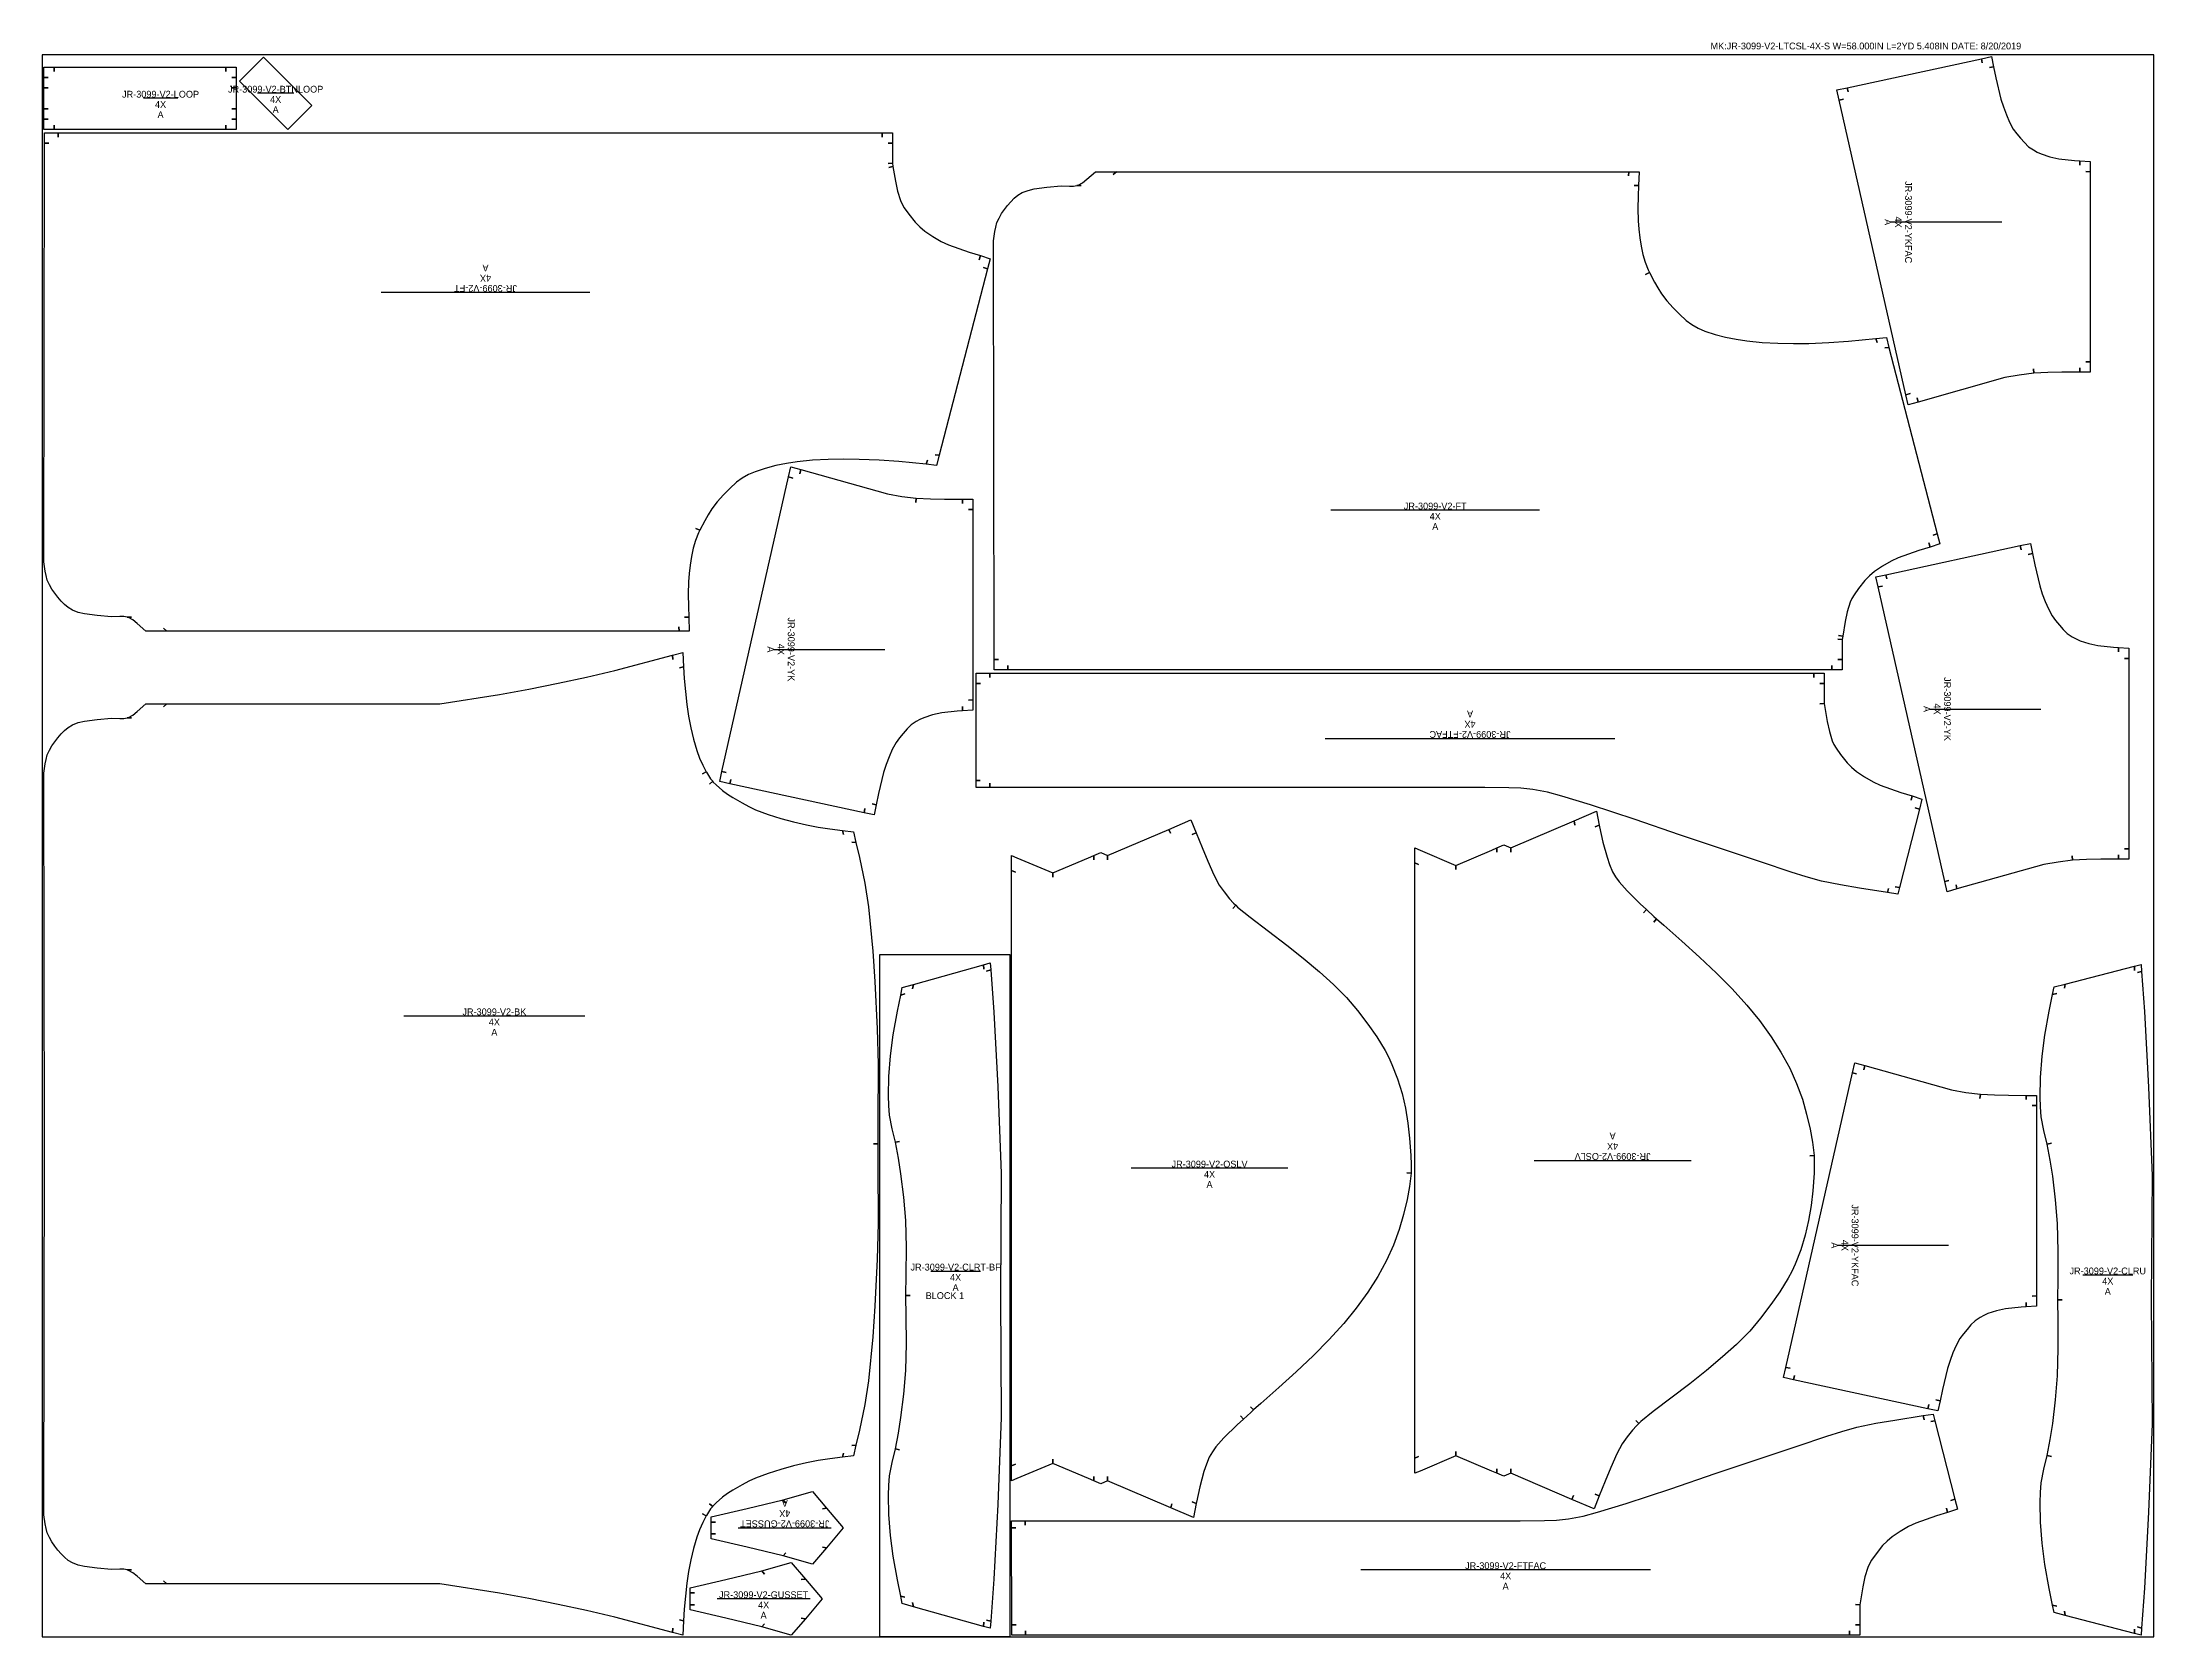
# Model space of a CAD drawing. Header units: inches. Extents: x 0 to 77.4, y 0 to 58.5.
import ezdxf
from ezdxf.enums import TextEntityAlignment as Align

# ---------------------------------------------------------------- set-up
doc = ezdxf.new("R2010")
doc.units = ezdxf.units.IN

msp = doc.modelspace()

# ---------------------------------------------------------------- linework, layer by layer
at = {"layer": 'T001L001'}
for points in [[(0, 0), (77.408, 0), (77.408, 58), (0, 58), (0, 0)], [(0.063, 56.027), (0.22, 56.027), (0.063, 56.027), (0.063, 56.788), (0.22, 56.788), (0.063, 56.788), (0.063, 57.169), (0.22, 57.169), (0.063, 57.169), (0.063, 57.549), (0.44, 57.549), (0.44, 57.392), (0.44, 57.549), (6.728, 57.549), (6.728, 57.392), (6.728, 57.549), (7.105, 57.549), (7.105, 57.169), (6.948, 57.169), (7.105, 57.169), (7.105, 56.788), (6.948, 56.788), (7.105, 56.788), (7.105, 56.027), (6.948, 56.027), (7.105, 56.027), (7.105, 55.646), (6.948, 55.646), (7.105, 55.646), (7.105, 55.265), (6.728, 55.265), (6.728, 55.423), (6.728, 55.265), (0.44, 55.265), (0.44, 55.423), (0.44, 55.265), (0.063, 55.265), (0.063, 55.646), (0.22, 55.646), (0.063, 55.646), (0.063, 56.027)], [(7.231, 57.033), (8.115, 57.917), (9.883, 56.149), (8.999, 55.265), (7.231, 57.033)], [(71.457, 57.937), (71.534, 57.564), (71.38, 57.531), (71.534, 57.564), (71.618, 57.154), (71.803, 56.378), (71.896, 56.089), (72.005, 55.805), (72.121, 55.536), (72.259, 55.279), (72.385, 55.107), (72.523, 54.946), (72.663, 54.784), (72.813, 54.633), (72.996, 54.512), (73.135, 54.435), (73.279, 54.37), (73.602, 54.265), (73.932, 54.191), (74.5, 54.131), (74.694, 54.119), (74.694, 53.961), (74.694, 54.119), (75.071, 54.095), (75.071, 53.714), (74.914, 53.725), (75.071, 53.714), (75.071, 46.742), (74.914, 46.742), (75.071, 46.742), (75.071, 46.367), (74.694, 46.366), (74.694, 46.523), (74.694, 46.366), (74.039, 46.364), (73.523, 46.354), (73.008, 46.328), (72.993, 46.485), (73.008, 46.328), (72.476, 46.257), (71.947, 46.169), (68.768, 45.272), (68.733, 45.425), (68.768, 45.272), (68.404, 45.169), (68.32, 45.541), (68.472, 45.583), (68.32, 45.541), (65.879, 56.341), (66.033, 56.374), (65.879, 56.341), (65.795, 56.712), (66.164, 56.792), (66.199, 56.639), (66.164, 56.792), (71.088, 57.857), (71.12, 57.703), (71.088, 57.857), (71.457, 57.937)], [(9.22, 56.591), (7.894, 56.591)], [(4.967, 56.407), (3.71, 56.407)], [(0.083, 55.139), (0.586, 55.139), (0.586, 54.982), (0.586, 55.139), (30.789, 55.139), (30.789, 54.982), (30.789, 55.139), (31.166, 55.139), (31.166, 54.758), (31.009, 54.758), (31.166, 54.758), (31.166, 54.03), (31.009, 54.016), (31.166, 54.03), (31.188, 53.903), (31.033, 53.876), (31.188, 53.903), (31.282, 53.364), (31.358, 53.008), (31.461, 52.66), (31.526, 52.522), (31.603, 52.39), (31.77, 52.155), (32.005, 51.86), (32.175, 51.692), (32.358, 51.54), (32.652, 51.338), (32.96, 51.159), (33.223, 51.037), (33.602, 50.897), (33.984, 50.77), (34.393, 50.64), (34.353, 50.488), (34.393, 50.64), (34.753, 50.525), (34.657, 50.156), (34.507, 50.204), (34.657, 50.156), (32.885, 43.323), (32.729, 43.338), (32.885, 43.323), (32.789, 42.95), (32.409, 42.989), (32.448, 43.141), (32.409, 42.989), (31.401, 43.092), (30.677, 43.143), (29.952, 43.17), (29.381, 43.175), (28.81, 43.165), (28.24, 43.134), (27.673, 43.08), (27.28, 43.019), (26.891, 42.939), (26.507, 42.84), (26.13, 42.718), (25.888, 42.61), (25.657, 42.479), (25.449, 42.328), (25.202, 42.103), (24.969, 41.863), (24.747, 41.613), (24.542, 41.35), (24.409, 41.139), (24.287, 40.92), (24.104, 40.568), (23.964, 40.64), (24.104, 40.568), (24.056, 40.475), (23.953, 40.194), (23.863, 39.909), (23.799, 39.604), (23.75, 39.296), (23.713, 38.986), (23.689, 38.675), (23.681, 38.226), (23.688, 37.776), (23.703, 37.384), (23.546, 37.384), (23.703, 37.384), (23.722, 36.876), (23.345, 36.876), (23.34, 37.034), (23.345, 36.876), (14.615, 36.876), (4.566, 36.876), (4.447, 36.979), (4.566, 36.876), (3.796, 36.876), (3.483, 37.155), (3.319, 37.281), (3.14, 37.379), (3.115, 37.384), (3.272, 37.384), (3.115, 37.384), (2.994, 37.406), (2.843, 37.41), (2.538, 37.4), (2.018, 37.447), (1.55, 37.508), (1.323, 37.56), (1.104, 37.639), (0.954, 37.734), (0.817, 37.848), (0.69, 37.975), (0.573, 38.112), (0.458, 38.259), (0.354, 38.413), (0.261, 38.574), (0.186, 38.744), (0.141, 38.906), (0.109, 39.072), (0.063, 39.409), (0.083, 54.758), (0.24, 54.758), (0.083, 54.758), (0.083, 55.139)], [(34.899, 35.454), (34.898, 35.834), (35.056, 35.834), (34.898, 35.834), (34.878, 51.184), (34.925, 51.521), (34.956, 51.686), (35.001, 51.849), (35.077, 52.018), (35.169, 52.18), (35.274, 52.334), (35.388, 52.48), (35.506, 52.617), (35.633, 52.745), (35.77, 52.859), (35.92, 52.953), (36.138, 53.032), (36.366, 53.084), (36.834, 53.146), (37.354, 53.193), (37.659, 53.183), (37.809, 53.187), (37.93, 53.209), (38.088, 53.209), (37.93, 53.209), (37.956, 53.213), (38.134, 53.312), (38.298, 53.437), (38.611, 53.716), (39.382, 53.716), (39.262, 53.614), (39.382, 53.716), (49.43, 53.716), (58.16, 53.716), (58.155, 53.559), (58.16, 53.716), (58.538, 53.716), (58.518, 53.209), (58.361, 53.209), (58.518, 53.209), (58.504, 52.817), (58.497, 52.367), (58.505, 51.918), (58.528, 51.607), (58.565, 51.297), (58.614, 50.989), (58.678, 50.684), (58.768, 50.399), (58.872, 50.118), (58.919, 50.025), (58.78, 49.953), (58.919, 50.025), (59.102, 49.672), (59.224, 49.454), (59.357, 49.243), (59.563, 48.979), (59.785, 48.73), (60.017, 48.49), (60.264, 48.265), (60.472, 48.114), (60.703, 47.983), (60.945, 47.875), (61.323, 47.753), (61.707, 47.654), (62.096, 47.573), (62.488, 47.513), (63.056, 47.458), (63.625, 47.428), (64.197, 47.418), (64.768, 47.423), (65.493, 47.449), (66.216, 47.501), (67.224, 47.604), (67.264, 47.452), (67.224, 47.604), (67.604, 47.643), (67.701, 47.27), (67.544, 47.254), (67.701, 47.27), (69.473, 40.437), (69.323, 40.389), (69.473, 40.437), (69.568, 40.068), (69.208, 39.953), (69.168, 40.105), (69.208, 39.953), (68.8, 39.823), (68.417, 39.695), (68.039, 39.556), (67.776, 39.433), (67.468, 39.254), (67.174, 39.053), (66.991, 38.901), (66.82, 38.733), (66.586, 38.437), (66.419, 38.203), (66.341, 38.071), (66.276, 37.933), (66.174, 37.585), (66.098, 37.228), (66.004, 36.69), (65.849, 36.717), (66.004, 36.69), (65.982, 36.563), (65.825, 36.576), (65.982, 36.563), (65.982, 35.834), (65.824, 35.834), (65.982, 35.834), (65.982, 35.454), (65.604, 35.454), (65.604, 35.611), (65.604, 35.454), (35.402, 35.454), (35.402, 35.611), (35.402, 35.454), (34.899, 35.454)], [(71.844, 51.866), (67.778, 51.866)], [(20.08, 49.286), (12.423, 49.286)], [(30.497, 30.132), (30.128, 30.211), (30.161, 30.365), (30.128, 30.211), (25.204, 31.276), (25.239, 31.43), (25.204, 31.276), (24.835, 31.356), (24.919, 31.727), (25.073, 31.694), (24.919, 31.727), (27.361, 42.528), (27.512, 42.485), (27.361, 42.528), (27.445, 42.899), (27.808, 42.796), (27.773, 42.643), (27.808, 42.796), (30.987, 41.9), (31.514, 41.811), (32.044, 41.741), (32.03, 41.584), (32.044, 41.741), (32.56, 41.716), (33.077, 41.707), (33.734, 41.707), (33.734, 41.55), (33.734, 41.707), (34.111, 41.707), (34.111, 41.326), (33.954, 41.327), (34.111, 41.326), (34.112, 34.354), (33.955, 34.344), (34.112, 34.354), (34.112, 33.973), (33.734, 33.95), (33.734, 34.107), (33.734, 33.95), (33.541, 33.938), (32.973, 33.877), (32.642, 33.803), (32.32, 33.698), (32.176, 33.633), (32.036, 33.556), (31.853, 33.435), (31.703, 33.285), (31.564, 33.123), (31.425, 32.961), (31.299, 32.79), (31.162, 32.532), (31.045, 32.263), (30.936, 31.979), (30.843, 31.69), (30.659, 30.914), (30.574, 30.504), (30.42, 30.537), (30.574, 30.504), (30.497, 30.132)], [(54.895, 41.306), (47.238, 41.306)], [(72.883, 40.085), (72.96, 39.713), (72.806, 39.68), (72.96, 39.713), (73.045, 39.303), (73.229, 38.527), (73.322, 38.238), (73.431, 37.954), (73.548, 37.685), (73.685, 37.428), (73.811, 37.256), (73.95, 37.095), (74.089, 36.933), (74.239, 36.782), (74.422, 36.661), (74.562, 36.584), (74.706, 36.519), (75.028, 36.414), (75.359, 36.34), (75.927, 36.28), (76.12, 36.268), (76.12, 36.11), (76.12, 36.268), (76.498, 36.244), (76.498, 35.863), (76.341, 35.874), (76.498, 35.863), (76.497, 28.891), (76.34, 28.89), (76.497, 28.891), (76.497, 28.51), (76.12, 28.51), (76.12, 28.668), (76.12, 28.51), (75.463, 28.51), (74.946, 28.502), (74.43, 28.476), (74.416, 28.633), (74.43, 28.476), (73.9, 28.406), (73.373, 28.318), (70.194, 27.421), (70.159, 27.574), (70.194, 27.421), (69.831, 27.318), (69.747, 27.69), (69.898, 27.732), (69.747, 27.69), (67.305, 38.49), (67.459, 38.523), (67.305, 38.49), (67.221, 38.861), (67.59, 38.941), (67.625, 38.788), (67.59, 38.941), (72.514, 40.006), (72.547, 39.852), (72.514, 40.006), (72.883, 40.085)], [(0.079, 18.072), (0.063, 31.668), (0.11, 32.004), (0.141, 32.17), (0.186, 32.332), (0.262, 32.502), (0.354, 32.663), (0.458, 32.818), (0.573, 32.964), (0.69, 33.101), (0.817, 33.228), (0.954, 33.342), (1.105, 33.437), (1.323, 33.516), (1.551, 33.568), (2.018, 33.63), (2.538, 33.676), (2.844, 33.666), (2.994, 33.671), (3.115, 33.692), (3.272, 33.692), (3.115, 33.692), (3.14, 33.697), (3.319, 33.795), (3.483, 33.921), (3.796, 34.2), (4.567, 34.2), (4.447, 34.098), (4.567, 34.2), (9.549, 34.2), (14.576, 34.2), (16.764, 34.547), (17.841, 34.744), (18.914, 34.958), (19.957, 35.184), (20.996, 35.428), (23.109, 35.985), (23.12, 35.828), (23.109, 35.985), (23.481, 36.082), (23.512, 35.566), (23.359, 35.526), (23.512, 35.566), (23.538, 35.131), (23.576, 34.657), (23.627, 34.184), (23.692, 33.754), (23.775, 33.327), (23.877, 32.905), (24.001, 32.489), (24.1, 32.218), (24.217, 31.954), (24.341, 31.716), (24.201, 31.643), (24.341, 31.716), (24.35, 31.698), (24.504, 31.456), (24.579, 31.367), (24.458, 31.266), (24.579, 31.367), (24.602, 31.339), (24.709, 31.23), (24.94, 31.031), (25.122, 30.894), (25.312, 30.768), (25.661, 30.573), (25.903, 30.441), (26.152, 30.323), (26.611, 30.154), (27.076, 30.007), (27.547, 29.876), (28.023, 29.764), (28.449, 29.687), (28.878, 29.623), (29.338, 29.565), (29.374, 29.411), (29.338, 29.565), (29.738, 29.513), (29.831, 29.117), (29.675, 29.138), (29.831, 29.117), (29.958, 28.575), (30.161, 27.634), (30.293, 26.762), (30.448, 25.142), (30.522, 24.029), (30.607, 22.295), (30.645, 20.989), (30.632, 18.833), (30.632, 18.072), (30.475, 18.072), (30.632, 18.072), (30.632, 17.312), (30.645, 15.156), (30.607, 13.85), (30.522, 12.116), (30.448, 11.003), (30.293, 9.383), (30.161, 8.511), (29.958, 7.57), (29.831, 7.027), (29.675, 7.007), (29.831, 7.027), (29.738, 6.632), (29.338, 6.58), (29.374, 6.734), (29.338, 6.58), (28.878, 6.521), (28.449, 6.458), (28.023, 6.381), (27.547, 6.269), (27.076, 6.138), (26.611, 5.991), (26.152, 5.821), (25.903, 5.704), (25.661, 5.572), (25.312, 5.376), (25.122, 5.251), (24.94, 5.114), (24.709, 4.914), (24.602, 4.806), (24.579, 4.778), (24.458, 4.879), (24.579, 4.778), (24.504, 4.689), (24.35, 4.446), (24.341, 4.429), (24.201, 4.502), (24.341, 4.429), (24.217, 4.191), (24.1, 3.927), (24.001, 3.656), (23.877, 3.24), (23.775, 2.818), (23.692, 2.391), (23.627, 1.961), (23.576, 1.488), (23.538, 1.013), (23.512, 0.579), (23.359, 0.619), (23.512, 0.579), (23.481, 0.063), (23.109, 0.16), (23.12, 0.317), (23.109, 0.16), (20.996, 0.717), (19.957, 0.961), (18.914, 1.187), (17.841, 1.401), (16.764, 1.598), (14.576, 1.945), (9.549, 1.945), (4.567, 1.945), (4.447, 2.047), (4.567, 1.945), (3.796, 1.945), (3.483, 2.224), (3.319, 2.35), (3.14, 2.448), (3.115, 2.452), (3.272, 2.452), (3.115, 2.452), (2.994, 2.474), (2.844, 2.479), (2.538, 2.469), (2.018, 2.515), (1.551, 2.577), (1.323, 2.629), (1.105, 2.708), (0.954, 2.802), (0.817, 2.917), (0.69, 3.044), (0.573, 3.181), (0.458, 3.327), (0.354, 3.481), (0.262, 3.643), (0.186, 3.812), (0.141, 3.975), (0.11, 4.141), (0.063, 4.477), (0.079, 18.072)], [(26.818, 36.202), (30.884, 36.202)], [(68.02, 27.225), (67.646, 27.283), (67.685, 27.436), (67.646, 27.283), (66.617, 27.443), (65.918, 27.564), (65.224, 27.708), (64.67, 27.862), (64.121, 28.036), (63.031, 28.405), (60.026, 29.407), (58.398, 29.967), (56.762, 30.503), (55.712, 30.823), (55.181, 30.962), (54.645, 31.07), (54.206, 31.111), (53.766, 31.129), (52.882, 31.14), (45.302, 31.14), (34.735, 31.14), (34.736, 31.297), (34.735, 31.14), (34.232, 31.14), (34.233, 31.393), (34.39, 31.393), (34.233, 31.393), (34.24, 34.947), (34.397, 34.947), (34.24, 34.947), (34.241, 35.327), (34.744, 35.327), (34.743, 35.17), (34.744, 35.327), (64.946, 35.327), (64.946, 35.17), (64.946, 35.327), (65.323, 35.327), (65.323, 34.947), (65.166, 34.947), (65.323, 34.947), (65.323, 34.218), (65.166, 34.205), (65.323, 34.218), (65.439, 33.553), (65.516, 33.196), (65.618, 32.848), (65.683, 32.71), (65.76, 32.578), (65.927, 32.344), (66.162, 32.048), (66.332, 31.881), (66.516, 31.728), (66.809, 31.527), (67.117, 31.348), (67.381, 31.225), (67.759, 31.086), (68.141, 30.959), (68.548, 30.829), (68.509, 30.676), (68.548, 30.829), (68.908, 30.714), (68.814, 30.344), (68.664, 30.392), (68.814, 30.344), (68.083, 27.472), (67.928, 27.496), (68.083, 27.472), (68.02, 27.225)], [(69.204, 34.015), (73.27, 34.015)], [(47.03, 32.934), (57.656, 32.934)], [(50.313, 28.927), (50.509, 28.843), (51.822, 28.284), (51.822, 28.126), (51.822, 28.284), (53.136, 28.843), (53.328, 28.925), (53.329, 28.768), (53.328, 28.925), (53.583, 29.034), (53.835, 28.927), (53.835, 28.769), (53.835, 28.927), (56.154, 29.915), (56.19, 29.761), (56.154, 29.915), (56.977, 30.265), (57.079, 29.758), (56.934, 29.696), (57.079, 29.758), (57.091, 29.7), (57.217, 29.139), (57.365, 28.586), (57.454, 28.315), (57.561, 28.051), (57.673, 27.86), (57.805, 27.681), (58.099, 27.344), (58.579, 26.868), (58.81, 26.66), (58.704, 26.543), (58.81, 26.66), (59.081, 26.414), (59.183, 26.323), (59.077, 26.206), (59.183, 26.323), (59.446, 26.088), (60.109, 25.503), (60.752, 24.922), (61.381, 24.327), (61.948, 23.753), (62.491, 23.155), (62.951, 22.591), (63.379, 22.002), (63.74, 21.434), (64.062, 20.844), (64.313, 20.284), (64.525, 19.707), (64.683, 19.163), (64.809, 18.611), (64.902, 18.131), (64.959, 17.647), (64.802, 17.636), (64.959, 17.647), (64.964, 17.324), (64.955, 17), (64.905, 16.355), (64.845, 15.807), (64.756, 15.264), (64.629, 14.722), (64.465, 14.19), (64.258, 13.658), (64.139, 13.398), (64.009, 13.144), (63.704, 12.651), (63.368, 12.177), (62.996, 11.68), (62.597, 11.206), (62.11, 10.721), (61.598, 10.263), (61.006, 9.763), (60.401, 9.279), (59.06, 8.26), (58.598, 7.887), (58.53, 7.822), (58.421, 7.935), (58.53, 7.822), (58.443, 7.738), (58.298, 7.581), (58.104, 7.329), (57.924, 7.078), (57.727, 6.707), (57.506, 6.209), (57.297, 5.705), (57.079, 5.163), (56.934, 5.224), (57.079, 5.163), (56.889, 4.693), (56.078, 5.038), (56.138, 5.184), (56.078, 5.038), (53.835, 5.994), (53.835, 6.152), (53.835, 5.994), (53.583, 5.887), (53.328, 5.996), (53.329, 6.153), (53.328, 5.996), (53.136, 6.078), (51.822, 6.637), (51.822, 6.795), (51.822, 6.637), (50.509, 6.078), (50.313, 5.994), (50.313, 6.545), (50.459, 6.607), (50.313, 6.545), (50.313, 28.376), (50.459, 28.314), (50.313, 28.376), (50.313, 28.927)], [(35.536, 5.715), (35.536, 6.266), (35.681, 6.327), (35.536, 6.266), (35.536, 28.096), (35.681, 28.035), (35.536, 28.096), (35.536, 28.647), (35.732, 28.564), (37.045, 28.004), (37.045, 27.847), (37.045, 28.004), (38.359, 28.564), (38.551, 28.646), (38.552, 28.489), (38.551, 28.646), (38.806, 28.755), (39.058, 28.647), (39.058, 28.49), (39.058, 28.647), (41.301, 29.603), (41.361, 29.458), (41.301, 29.603), (42.112, 29.949), (42.302, 29.478), (42.157, 29.417), (42.302, 29.478), (42.52, 28.937), (42.728, 28.433), (42.95, 27.935), (43.147, 27.563), (43.327, 27.312), (43.521, 27.061), (43.666, 26.903), (43.753, 26.819), (43.644, 26.706), (43.753, 26.819), (43.821, 26.754), (44.283, 26.381), (45.624, 25.362), (46.229, 24.878), (46.821, 24.379), (47.333, 23.92), (47.82, 23.436), (48.219, 22.962), (48.591, 22.465), (48.927, 21.991), (49.232, 21.497), (49.362, 21.243), (49.481, 20.984), (49.688, 20.451), (49.852, 19.92), (49.979, 19.378), (50.068, 18.835), (50.127, 18.287), (50.177, 17.641), (50.187, 17.318), (50.182, 16.995), (50.025, 17.005), (50.182, 16.995), (50.124, 16.511), (50.032, 16.031), (49.906, 15.478), (49.748, 14.934), (49.536, 14.358), (49.285, 13.798), (48.962, 13.208), (48.602, 12.64), (48.174, 12.051), (47.714, 11.486), (47.171, 10.889), (46.604, 10.314), (45.974, 9.719), (45.332, 9.139), (44.668, 8.554), (44.405, 8.318), (44.3, 8.435), (44.405, 8.318), (44.304, 8.227), (44.033, 7.982), (43.927, 8.099), (44.033, 7.982), (43.802, 7.773), (43.322, 7.298), (43.028, 6.961), (42.896, 6.782), (42.784, 6.591), (42.677, 6.327), (42.588, 6.056), (42.44, 5.503), (42.313, 4.941), (42.302, 4.884), (42.157, 4.945), (42.302, 4.884), (42.2, 4.377), (41.377, 4.727), (41.413, 4.88), (41.377, 4.727), (39.057, 5.715), (39.057, 5.872), (39.057, 5.715), (38.806, 5.608), (38.551, 5.716), (38.552, 5.874), (38.551, 5.716), (38.359, 5.798), (37.045, 6.358), (37.045, 6.515), (37.045, 6.358), (35.732, 5.798), (35.536, 5.715)], [(30.708, 0), (30.708, 25.018), (35.473, 25.018), (35.473, 0), (30.708, 0)], [(31.818, 12.509), (31.661, 12.509), (31.676, 13.275), (31.681, 14.267), (31.657, 15.259), (31.584, 16.117), (31.478, 16.972), (31.387, 17.553), (31.279, 18.131), (31.433, 18.164), (31.279, 18.131), (31.159, 18.624), (31.059, 19.121), (31.03, 19.473), (31.021, 19.828), (31.038, 20.537), (31.094, 21.302), (31.189, 22.064), (31.349, 22.934), (31.472, 23.525), (31.624, 23.568), (31.472, 23.525), (31.53, 23.801), (31.937, 23.915), (31.905, 23.761), (31.937, 23.915), (34.51, 24.637), (34.521, 24.48), (34.51, 24.637), (34.755, 24.706), (34.773, 24.451), (34.622, 24.408), (34.773, 24.451), (34.881, 22.907), (35.03, 20.171), (35.16, 16.98), (35.124, 12.509), (35.16, 8.038), (35.03, 4.847), (34.881, 2.111), (34.773, 0.567), (34.622, 0.61), (34.773, 0.567), (34.755, 0.312), (34.51, 0.381), (34.521, 0.538), (34.51, 0.381), (31.937, 1.103), (31.905, 1.257), (31.937, 1.103), (31.53, 1.217), (31.472, 1.493), (31.624, 1.45), (31.472, 1.493), (31.349, 2.084), (31.189, 2.954), (31.094, 3.716), (31.038, 4.481), (31.021, 5.19), (31.03, 5.544), (31.059, 5.897), (31.159, 6.394), (31.279, 6.887), (31.433, 6.854), (31.279, 6.887), (31.387, 7.465), (31.478, 8.045), (31.584, 8.901), (31.657, 9.759), (31.681, 10.751), (31.676, 11.743), (31.661, 12.509), (31.818, 12.509)], [(74.045, 12.356), (73.887, 12.356), (73.902, 13.133), (73.908, 14.141), (73.883, 15.148), (73.81, 16.019), (73.704, 16.887), (73.612, 17.477), (73.503, 18.063), (73.657, 18.096), (73.503, 18.063), (73.383, 18.564), (73.281, 19.068), (73.253, 19.426), (73.244, 19.786), (73.261, 20.506), (73.317, 21.283), (73.413, 22.056), (73.575, 22.943), (73.7, 23.551), (73.853, 23.59), (73.7, 23.551), (73.757, 23.827), (74.164, 23.932), (74.132, 23.778), (74.164, 23.932), (76.696, 24.585), (76.707, 24.428), (76.696, 24.585), (76.944, 24.649), (76.962, 24.391), (76.809, 24.352), (76.962, 24.391), (77.063, 22.926), (77.213, 20.145), (77.345, 16.901), (77.309, 12.356), (77.345, 7.81), (77.213, 4.567), (77.063, 1.785), (76.962, 0.32), (76.809, 0.359), (76.962, 0.32), (76.944, 0.063), (76.696, 0.126), (76.707, 0.283), (76.696, 0.126), (74.164, 0.779), (74.132, 0.933), (74.164, 0.779), (73.757, 0.884), (73.7, 1.16), (73.853, 1.122), (73.7, 1.16), (73.575, 1.768), (73.413, 2.655), (73.317, 3.428), (73.261, 4.205), (73.244, 4.925), (73.253, 5.285), (73.281, 5.643), (73.383, 6.147), (73.503, 6.648), (73.657, 6.615), (73.503, 6.648), (73.612, 7.234), (73.704, 7.824), (73.81, 8.692), (73.883, 9.564), (73.908, 10.57), (73.902, 11.578), (73.887, 12.356), (74.045, 12.356)], [(13.262, 22.763), (19.886, 22.763)], [(69.498, 8.281), (69.13, 8.36), (69.162, 8.514), (69.13, 8.36), (64.206, 9.425), (64.241, 9.579), (64.206, 9.425), (63.837, 9.505), (63.921, 9.876), (64.075, 9.843), (63.921, 9.876), (66.362, 20.676), (66.514, 20.634), (66.362, 20.676), (66.446, 21.048), (66.81, 20.945), (66.775, 20.792), (66.81, 20.945), (69.988, 20.049), (70.518, 19.96), (71.05, 19.889), (71.035, 19.732), (71.05, 19.889), (71.565, 19.864), (72.08, 19.853), (72.736, 19.851), (72.736, 19.694), (72.736, 19.851), (73.113, 19.85), (73.113, 19.475), (72.955, 19.476), (73.113, 19.475), (73.113, 12.503), (72.956, 12.493), (73.113, 12.503), (73.113, 12.122), (72.736, 12.099), (72.736, 12.256), (72.736, 12.099), (72.542, 12.087), (71.974, 12.026), (71.644, 11.952), (71.321, 11.847), (71.177, 11.782), (71.038, 11.705), (70.855, 11.584), (70.704, 11.434), (70.565, 11.272), (70.427, 11.11), (70.3, 10.939), (70.163, 10.681), (70.047, 10.412), (69.938, 10.128), (69.845, 9.839), (69.66, 9.063), (69.575, 8.653), (69.421, 8.686), (69.575, 8.653), (69.498, 8.281)], [(45.667, 17.181), (39.919, 17.181)], [(54.696, 17.46), (60.444, 17.46)], [(69.886, 14.351), (65.82, 14.351)], [(32.57, 13.403), (34.397, 13.403)], [(76.64, 13.263), (74.802, 13.263)], [(69.324, 8.165), (69.387, 7.918), (69.232, 7.894), (69.387, 7.918), (70.118, 5.046), (69.968, 4.998), (70.118, 5.046), (70.212, 4.676), (69.852, 4.561), (69.813, 4.714), (69.852, 4.561), (69.445, 4.431), (69.062, 4.304), (68.685, 4.165), (68.421, 4.042), (68.113, 3.863), (67.82, 3.662), (67.636, 3.51), (67.466, 3.342), (67.231, 3.046), (67.064, 2.812), (66.987, 2.68), (66.922, 2.542), (66.819, 2.194), (66.743, 1.837), (66.627, 1.172), (66.47, 1.185), (66.627, 1.172), (66.627, 0.443), (66.47, 0.443), (66.627, 0.443), (66.627, 0.063), (66.25, 0.063), (66.25, 0.22), (66.25, 0.063), (36.047, 0.063), (36.047, 0.22), (36.047, 0.063), (35.544, 0.063), (35.544, 0.443), (35.701, 0.443), (35.544, 0.443), (35.537, 3.997), (35.694, 3.997), (35.537, 3.997), (35.536, 4.25), (36.039, 4.25), (36.04, 4.093), (36.039, 4.25), (46.606, 4.25), (54.186, 4.25), (55.069, 4.261), (55.51, 4.279), (55.949, 4.32), (56.485, 4.428), (57.015, 4.567), (58.066, 4.887), (59.701, 5.423), (61.33, 5.983), (64.334, 6.985), (65.425, 7.354), (65.974, 7.528), (66.528, 7.682), (67.222, 7.826), (67.921, 7.947), (68.95, 8.107), (68.989, 7.954), (68.95, 8.107), (69.324, 8.165)], [(29.368, 3.993), (28.755, 3.265), (28.599, 3.288), (28.755, 3.265), (28.236, 2.665), (27.158, 2.963), (27.26, 3.082), (27.158, 2.963), (25.843, 3.28), (24.526, 3.586), (24.526, 3.777), (24.683, 3.777), (24.526, 3.777), (24.526, 3.993), (24.526, 4.208), (24.683, 4.208), (24.526, 4.208), (24.526, 4.399), (25.843, 4.705), (27.158, 5.023), (27.26, 4.903), (27.158, 5.023), (28.236, 5.321), (28.755, 4.72), (28.599, 4.697), (28.755, 4.72), (29.368, 3.993)], [(25.517, 3.993), (28.928, 3.993)], [(28.591, 1.391), (27.978, 0.663), (27.822, 0.686), (27.978, 0.663), (27.459, 0.063), (26.381, 0.361), (26.483, 0.48), (26.381, 0.361), (25.066, 0.678), (23.749, 0.984), (23.749, 1.175), (23.906, 1.175), (23.749, 1.175), (23.749, 1.391), (23.749, 1.606), (23.906, 1.606), (23.749, 1.606), (23.749, 1.797), (25.066, 2.103), (26.381, 2.421), (26.483, 2.301), (26.381, 2.421), (27.459, 2.719), (27.978, 2.118), (27.822, 2.096), (27.978, 2.118), (28.591, 1.391)], [(58.959, 2.456), (48.334, 2.456)], [(28.151, 1.391), (24.74, 1.391)]]:
    msp.add_lwpolyline(points, dxfattribs=at)

# ---------------------------------------------------------------- texts
at = {"layer": 'ABC'}
msp.add_text('MK:JR-3099-V2-LTCSL-4X-S W=58.000IN L=2YD 5.408IN DATE: 8/20/2019', height=0.25, dxfattribs=at).set_placement((61.158, 58.125), align=Align.BOTTOM_LEFT)
for s, p in [('JR-3099-V2-LOOP', (4.338, 56.557)), ('JR-3099-V2-BTNLOOP', (8.557, 56.741)), ('4X', (4.338, 56.182)), ('A', (4.338, 55.807)), ('4X', (8.557, 56.366)), ('A', (8.557, 55.991)), ('JR-3099-V2-FT', (51.067, 41.456)), ('4X', (51.067, 41.081)), ('A', (51.067, 40.706)), ('JR-3099-V2-BK', (16.574, 22.913)), ('4X', (16.574, 22.538)), ('A', (16.574, 22.163)), ('JR-3099-V2-OSLV', (42.793, 17.331)), ('4X', (42.793, 16.956)), ('A', (42.793, 16.581)), ('JR-3099-V2-CLRT-BF', (33.483, 13.553)), ('4X', (33.483, 13.178)), ('JR-3099-V2-CLRU', (75.721, 13.413)), ('4X', (75.721, 13.038)), ('BLOCK 1', (33.091, 12.509)), ('A', (33.483, 12.803)), ('A', (75.721, 12.663)), ('JR-3099-V2-FTFAC', (53.647, 2.606)), ('4X', (53.647, 2.231)), ('JR-3099-V2-GUSSET', (26.445, 1.541)), ('A', (53.647, 1.856)), ('4X', (26.445, 1.166)), ('A', (26.445, 0.791))]:
    msp.add_text(s, height=0.25, dxfattribs=at).set_placement(p, align=Align.MIDDLE_CENTER)
for s, rotation, p in [('JR-3099-V2-YKFAC', -90, (68.416, 51.866)), ('A', -90, (67.666, 51.866)), ('4X', -90, (68.041, 51.866)), ('JR-3099-V2-FT', 180, (16.251, 49.436)), ('4X', 180, (16.251, 49.811)), ('A', 180, (16.251, 50.186)), ('JR-3099-V2-YK', -90, (27.457, 36.202)), ('4X', -90, (27.082, 36.202)), ('A', -90, (26.707, 36.202)), ('JR-3099-V2-YK', -90, (69.843, 34.015)), ('A', -90, (69.093, 34.015)), ('4X', -90, (69.468, 34.015)), ('4X', 180, (52.343, 33.459)), ('A', 180, (52.343, 33.834)), ('JR-3099-V2-FTFAC', 180, (52.343, 33.084)), ('4X', 180, (57.57, 17.985)), ('A', 180, (57.57, 18.36)), ('JR-3099-V2-OSLV', 180, (57.57, 17.61)), ('JR-3099-V2-YKFAC', -90, (66.458, 14.351)), ('A', -90, (65.708, 14.351)), ('4X', -90, (66.083, 14.351)), ('A', 180, (27.222, 4.893)), ('JR-3099-V2-GUSSET', 180, (27.222, 4.143)), ('4X', 180, (27.222, 4.518))]:
    msp.add_text(s, height=0.25, rotation=rotation, dxfattribs=at).set_placement(p, align=Align.MIDDLE_CENTER)

doc.saveas('drawing.dxf')
